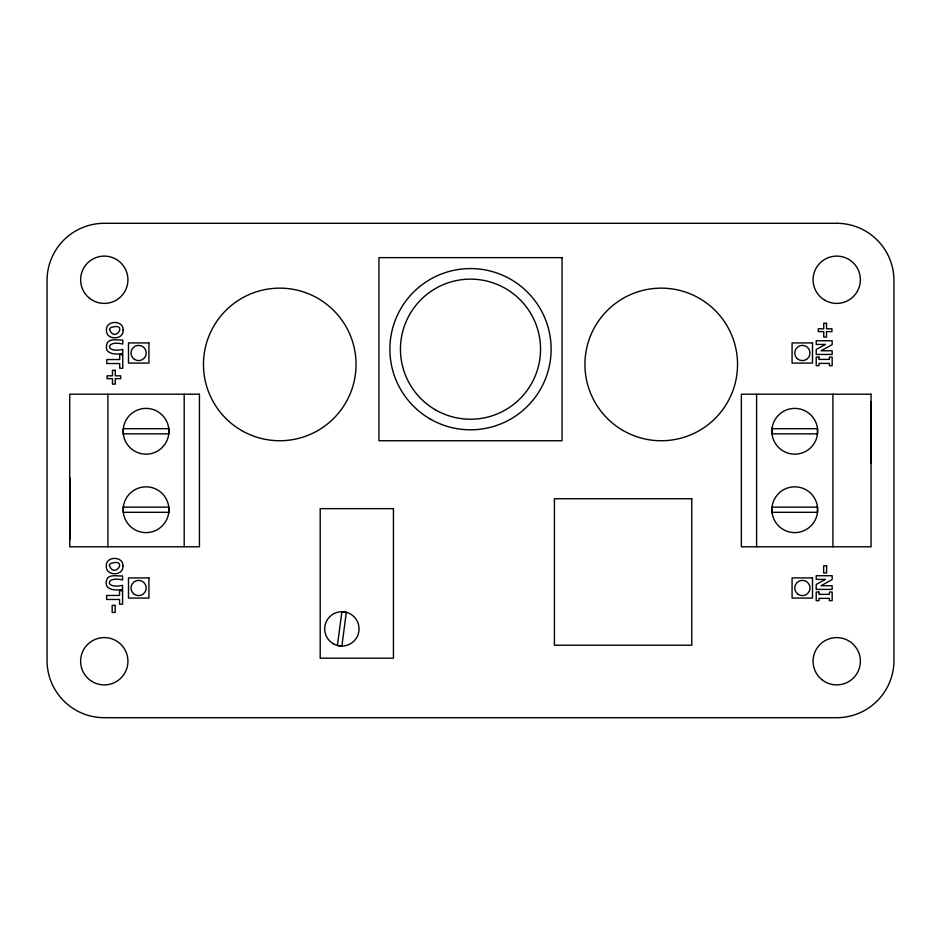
<?xml version="1.0" encoding="UTF-8"?>
<svg xmlns="http://www.w3.org/2000/svg" width="941" height="941" viewBox="0 0 941 941"><rect width="100%" height="100%" fill="white"/><g stroke="black" fill="none" stroke-linecap="round" stroke-linejoin="round"><path stroke-width="1.41" d="M123.4 507.14L123.295 512.316L168.674 512.316L168.78 507.14L123.4 507.14L123.4 506.34M772.126 428.684L772.02 433.86L817.4 433.86L817.506 428.684L772.126 428.684L772.126 427.884M123.4 433.86L168.78 433.86A22.89 22.89 0 0 0 136.904 410.288A22.89 22.89 0 0 0 132.422 449.68A22.89 22.89 0 0 0 168.78 433.86L168.674 428.684L123.295 428.684L123.4 434.66M772.126 512.316L817.506 512.316A22.89 22.89 0 0 0 785.629 488.732A22.89 22.89 0 0 0 781.148 528.124A22.89 22.89 0 0 0 817.506 512.316L817.4 507.14L772.02 507.14L772.126 513.116M870.931 401.831L870.931 462.866M832.914 394.208L832.914 546.792M817.4 433.86L817.4 434.66A22.89 22.89 0 0 1 780.512 449.186A22.89 22.89 0 0 1 786.382 409.982A22.89 22.89 0 0 1 817.4 434.66M817.4 506.34L817.4 507.14M756.611 394.208L756.611 546.792M184.189 394.208L184.189 546.792M168.674 427.884L168.674 428.684M168.674 512.316L168.674 513.116A22.89 22.89 0 0 1 131.787 527.63A22.89 22.89 0 0 1 137.657 488.426A22.89 22.89 0 0 1 168.674 513.116M107.886 394.208L107.886 546.792M69.999 478.134L69.999 539.169M106.568 345.182C104.498 354.592 116.719 354.757 122.765 353.393L122.765 349.382C105.098 353.569 105.169 339.83 122.765 344.03L122.765 340.019C117.837 340.442 107.521 337.478 106.568 345.182M106.392 581.115C104.322 590.525 116.531 590.689 122.577 589.325L122.577 585.314C104.922 589.501 104.992 575.763 122.577 579.962L122.577 575.951C117.66 576.374 107.333 573.41 106.392 581.115M123.095 330.138C123.847 340.383 105.721 340.383 106.474 330.138C105.745 319.916 123.836 319.916 123.095 330.138M122.918 566.07C123.671 576.315 105.533 576.315 106.298 566.07C105.557 555.849 123.659 555.849 122.918 566.07M109.556 329.468C114.849 343.759 128.976 321.481 110.72 327.633A2.988 2.988 0 0 0 109.556 329.468M109.379 565.4C114.673 579.691 128.799 557.413 110.532 563.565A2.988 2.988 0 0 0 109.379 565.4M341.877 611.721L337.431 645.467L341.877 646.055L346.323 612.297L341.877 611.721M825.351 344.43L816.212 349.523L816.212 354.439L832.162 354.439L832.162 350.77L821.046 350.77L832.162 344.618L832.162 340.76L816.212 340.76L816.212 344.43L825.351 344.43M825.351 579.397L816.212 584.49L816.212 589.407L832.162 589.407L832.162 585.737L821.046 585.737L832.162 579.585L832.162 575.727L816.212 575.727L816.212 579.397L825.351 579.397M836.725 223.299L104.275 223.299A57.225 57.225 0 0 0 47.05 280.524L47.05 660.476A57.225 57.225 0 0 0 104.275 717.701L836.725 717.701A57.225 57.225 0 0 0 893.95 660.476L893.95 280.524A57.225 57.225 0 0 0 836.725 223.299M562.059 257.634L378.941 257.634L378.941 440.741L562.059 440.741L562.059 257.634M826.504 323.292L823.74 323.292L823.74 328.785L818.294 328.785L818.294 331.608L823.74 331.608L823.74 337.101L826.504 337.101L826.504 331.608L831.95 331.608L831.95 328.785L826.504 328.785L826.504 323.292M148.925 342.924L128.494 342.924L128.494 363.085L148.925 363.085L148.925 342.924M812.506 342.924L792.075 342.924L792.075 363.085L812.506 363.085L812.506 342.924M122.765 354.816L119.719 354.816L119.719 359.533L106.803 359.533L106.803 363.532L119.719 363.532L119.719 368.249L122.765 368.249L122.765 354.816M818.988 357.098L816.212 357.098L816.212 365.684L818.988 365.684L818.988 363.391L829.374 363.391L829.374 365.684L832.162 365.684L832.162 357.098L829.374 357.098L829.374 359.391L818.988 359.391L818.988 357.098M115.225 370.331L112.461 370.331L112.461 375.824L107.015 375.824L107.015 378.647L112.461 378.647L112.461 384.14L115.225 384.14L115.225 378.647L120.671 378.647L120.671 375.824L115.225 375.824L115.225 370.331M199.445 394.208L69.74 394.208L69.74 546.792L199.445 546.792L199.445 394.208M871.06 394.208L741.355 394.208L741.355 546.792L871.06 546.792L871.06 394.208M691.764 498.73L554.425 498.73L554.425 645.22L691.764 645.22L691.764 498.73M393.444 508.646L320.199 508.646L320.199 658.194L393.444 658.194L393.444 508.646M826.61 565.859L823.634 565.859L823.634 572.963L826.61 572.963L826.61 565.859M148.925 577.915L128.494 577.915L128.494 598.076L148.925 598.076L148.925 577.915M812.506 577.915L792.075 577.915L792.075 598.076L812.506 598.076L812.506 577.915M122.577 590.748L119.542 590.748L119.542 595.465L106.627 595.465L106.627 599.464L119.542 599.464L119.542 604.181L122.577 604.181L122.577 590.748M818.988 592.065L816.212 592.065L816.212 600.664L818.988 600.664L818.988 598.37L829.374 598.37L829.374 600.664L832.162 600.664L832.162 592.065L829.374 592.065L829.374 594.359L818.988 594.359L818.988 592.065M115.155 605.357L112.179 605.357L112.179 612.473L115.155 612.473L115.155 605.357M89.43 298.179A23.654 23.654 0 0 0 127.647 283.406A23.654 23.654 0 0 0 95.747 257.693A23.654 23.654 0 0 0 89.43 298.179M91.83 681.366A23.654 23.654 0 0 0 127.917 661.958A23.654 23.654 0 0 0 93.065 640.409A23.654 23.654 0 0 0 91.83 681.366M824.292 299.873A23.654 23.654 0 0 0 860.368 280.465A23.654 23.654 0 0 0 825.528 258.928A23.654 23.654 0 0 0 824.292 299.873M821.881 679.661A23.654 23.654 0 0 0 860.098 664.887A23.654 23.654 0 0 0 828.198 639.186A23.654 23.654 0 0 0 821.881 679.661M623.095 430.519A76.292 76.292 0 0 0 737.544 364.449A76.292 76.292 0 0 0 623.095 298.368A76.292 76.292 0 0 0 623.095 430.519M241.614 430.519A76.292 76.292 0 0 0 356.051 364.449A76.292 76.292 0 0 0 241.614 298.368A76.292 76.292 0 0 0 241.614 430.519M133.481 593.653A7.634 7.634 0 0 0 146.067 589.607A7.634 7.634 0 0 0 136.28 580.738A7.634 7.634 0 0 0 133.481 593.653M798.262 594.418A7.634 7.634 0 0 0 810.013 588.372A7.634 7.634 0 0 0 798.909 581.209A7.634 7.634 0 0 0 798.262 594.418M134.481 359.415A7.634 7.634 0 0 0 146.231 353.369A7.634 7.634 0 0 0 135.116 346.217A7.634 7.634 0 0 0 134.481 359.415M797.262 358.65A7.634 7.634 0 0 0 809.848 354.616A7.634 7.634 0 0 0 800.062 345.735A7.634 7.634 0 0 0 797.262 358.65M333.29 643.75A17.161 17.161 0 0 0 359.05 628.882A17.161 17.161 0 0 0 333.29 614.014A17.161 17.161 0 0 0 333.29 643.75M430.19 419.004A80.62 80.62 0 0 0 551.12 349.182A80.62 80.62 0 0 0 430.19 279.371A80.62 80.62 0 0 0 430.19 419.004M435.483 409.853A70.046 70.046 0 0 0 540.546 349.182A70.046 70.046 0 0 0 435.483 288.522A70.046 70.046 0 0 0 435.483 409.853"/></g></svg>
